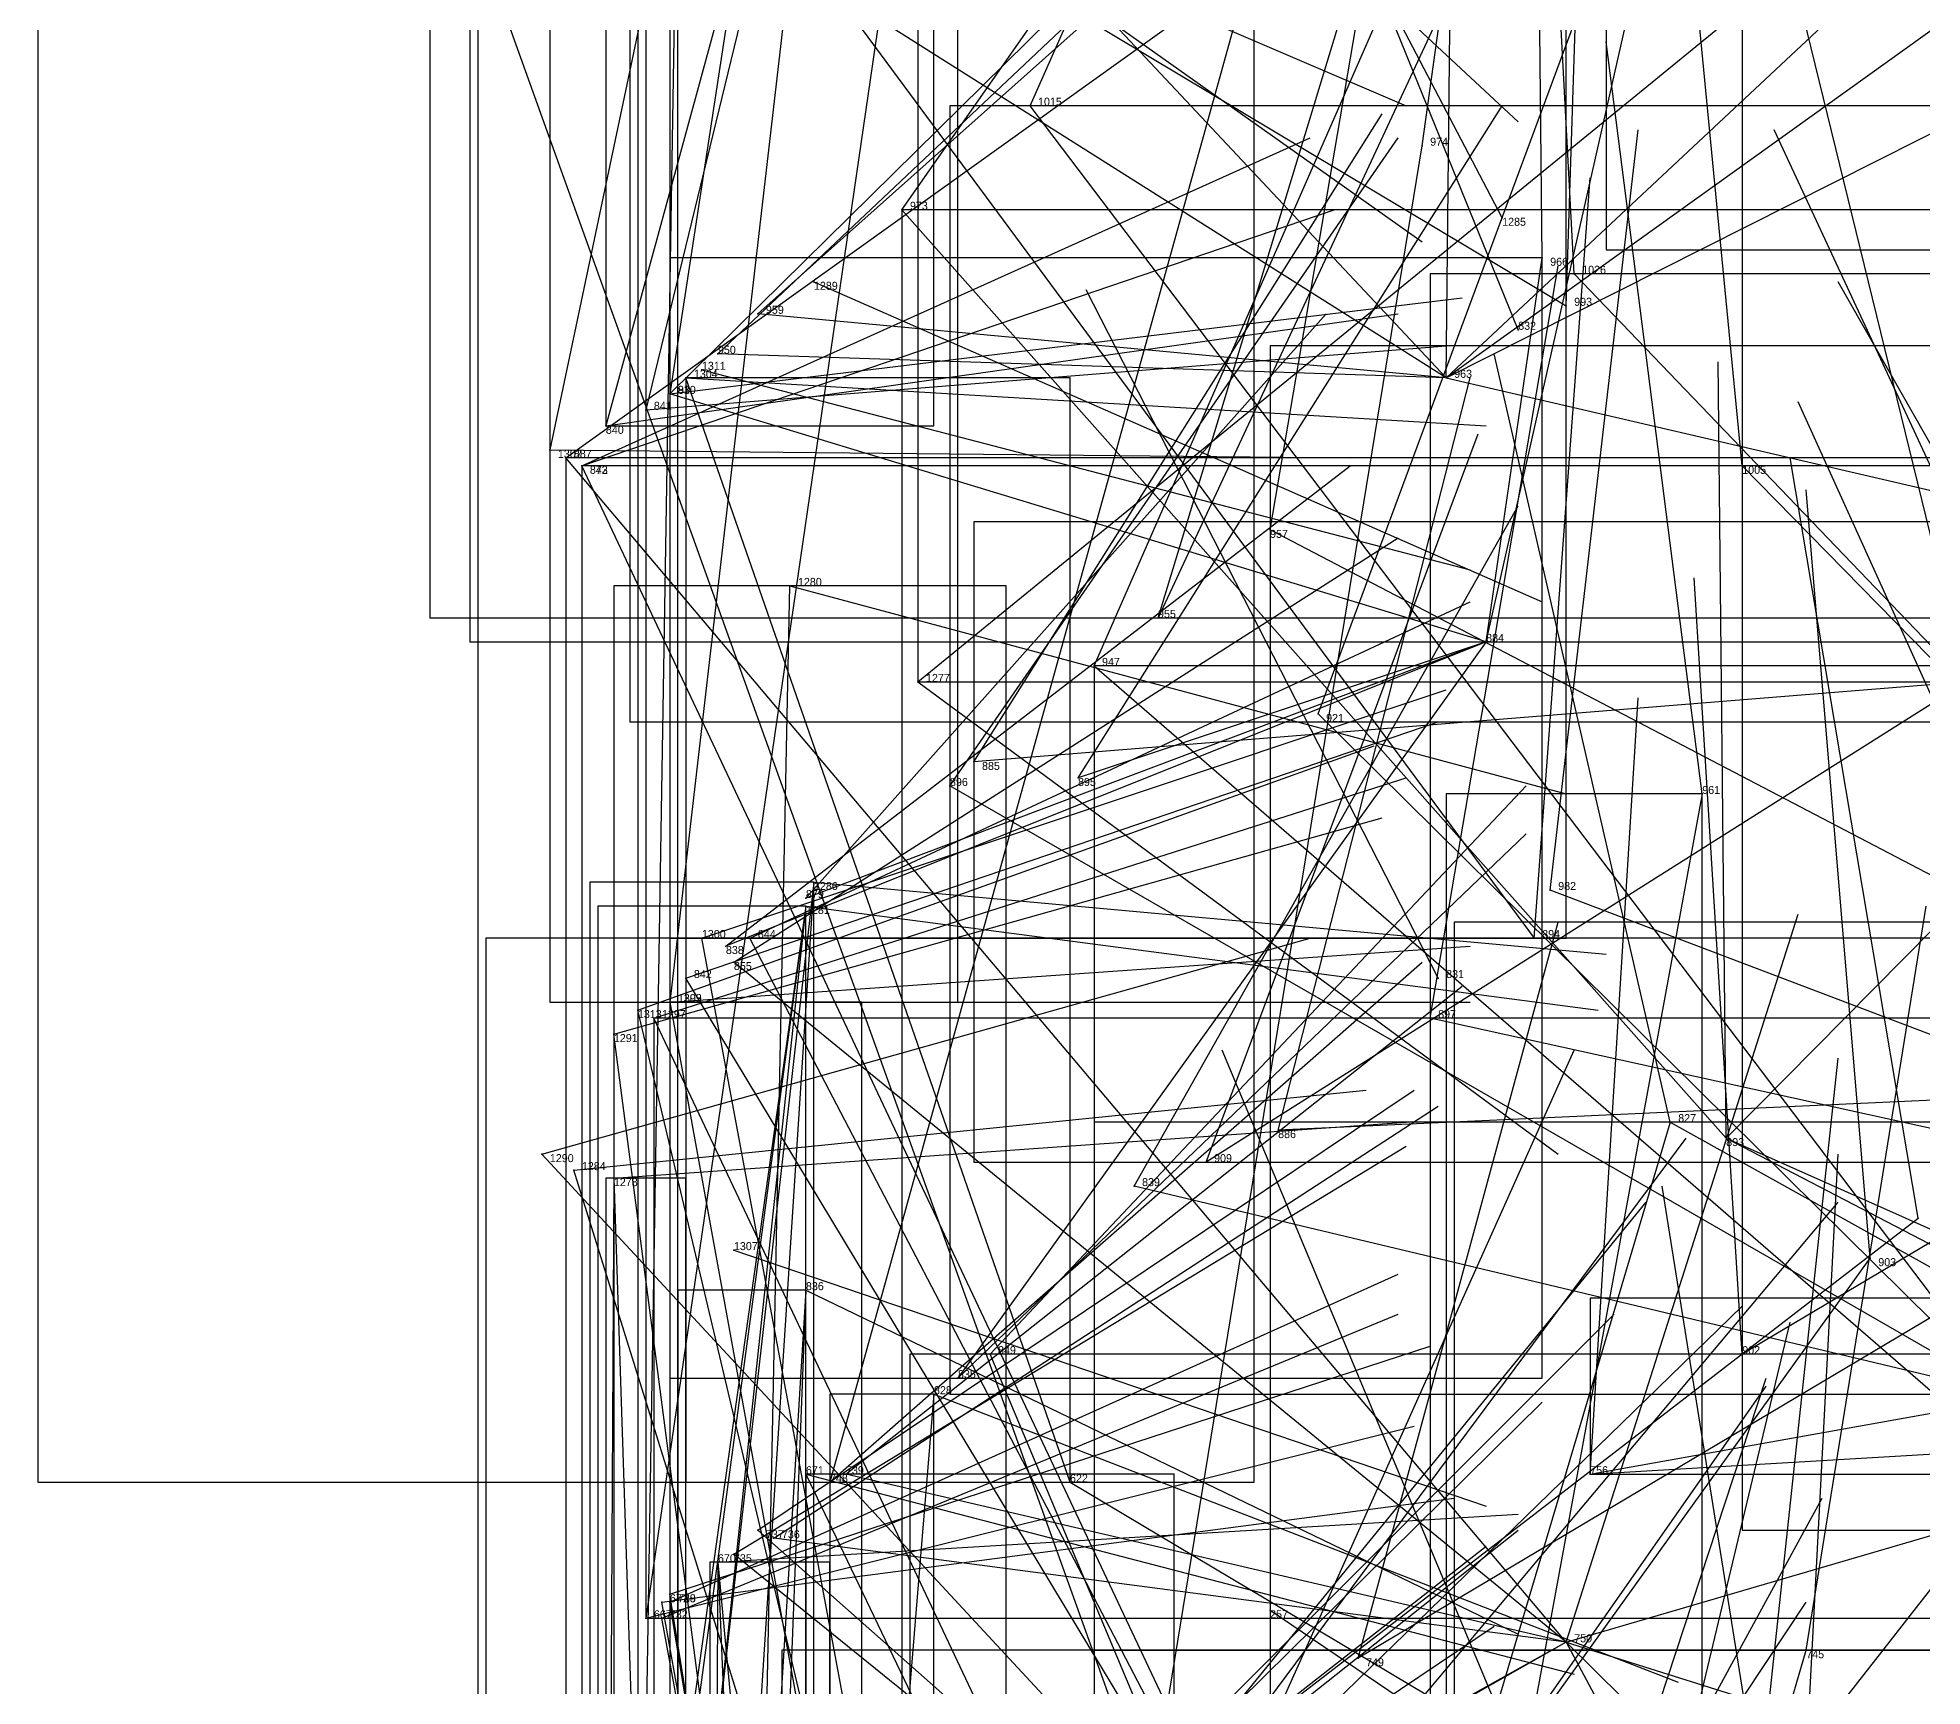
# Model space of a CAD drawing. Extents: x 59.1 to 70.8, y 600.3 to 605.1.
# Drawn here: x 68.043 to 68.2785, y 601.4915 to 601.6975 of the extents above; entities that cross this region are included whole.
import ezdxf

# ---------------------------------------------------------------- set-up
doc = ezdxf.new("R2010")
doc.units = 0
for name, color, linetype in [('Clients', 3, 'CONTINUOUS'), ('Facilities', 3, 'CONTINUOUS'), ('Facilities_lines', 3, 'CONTINUOUS'), ('Min_max_boxes', 1, 'CONTINUOUS'), ('Normals', 1, 'CONTINUOUS'), ('Source_points', 5, 'CONTINUOUS'), ('Text', 3, 'CONTINUOUS')]:
    doc.layers.add(name, color=color, linetype=linetype)

msp = doc.modelspace()

# ---------------------------------------------------------------- linework, layer by layer
at = {"layer": 'Clients', "color": 5}
for p in [(68.167, 601.689, 446.762), (68.216, 601.684, 446.71), (68.151, 601.676, 446.703), (68.231, 601.67, 446.616), (68.235, 601.668, 446.753), (68.133, 601.663, 446.582), (68.234, 601.664, 446.654), (68.128, 601.658, 446.522), (68.124, 601.655, 445.945), (68.119, 601.651, 446.078), (68.122, 601.653, 446.461), (68.122, 601.653, 446.01), (68.114, 601.649, 446.142), (68.107, 601.646, 445.939), (68.109, 601.645, 446.338), (68.111, 601.644, 446.209), (68.111, 601.644, 446.272), (68.256, 601.644, 446.593), (68.197, 601.636, 446.64), (68.137, 601.629, 445.559), (68.183, 601.625, 446.582), (68.203, 601.613, 446.476), (68.16, 601.607, 446.464), (68.157, 601.604, 446.401), (68.173, 601.605, 446.322), (68.139, 601.59, 446.279), (68.232, 601.591, 446.524), (68.126, 601.585, 445.913), (68.132, 601.585, 446.092), (68.23, 601.585, 446.418), (68.129, 601.584, 446.218), (68.13, 601.582, 446.155), (68.124, 601.58, 446.03), (68.118, 601.576, 445.902), (68.122, 601.577, 445.775), (68.115, 601.573, 445.839), (68.12, 601.575, 445.965), (68.217, 601.575, 446.464), (68.198, 601.561, 446.407), (68.106, 601.558, 445.822), (68.189, 601.557, 446.346), (68.11, 601.556, 445.67), (68.18, 601.554, 446.243), (68.278, 601.55, 446.403), (68.272, 601.545, 446.303), (68.162, 601.533, 446.164), (68.256, 601.533, 446.349), (68.158, 601.53, 446.102), (68.142, 601.517, 446.044), (68.144, 601.518, 445.98), (68.133, 601.511, 445.792), (68.135, 601.51, 445.92), (68.13, 601.508, 445.856), (68.122, 601.503, 445.604), (68.119, 601.5, 445.538), (68.121, 601.502, 445.475), (68.121, 601.5, 445.667), (68.122, 601.502, 445.73), (68.264, 601.496, 446.052), (68.208, 601.495, 446.176)]:
    msp.add_point(p, dxfattribs=at)
at = {"layer": 'Facilities', "color": 3}
for p in [(68.226, 601.675, 445.634), (68.14, 601.667, 445.81), (68.228, 601.661, 445.495), (68.126, 601.656, 445.881), (68.219, 601.655, 446.695), (68.224, 601.622, 446.449), (68.175, 601.619, 446.523), (68.153, 601.617, 445.485), (68.251, 601.603, 446.579), (68.14, 601.592, 445.638), (68.139, 601.589, 445.573), (68.218, 601.58, 445.257), (68.122, 601.577, 445.709), (68.247, 601.562, 445.181), (68.254, 601.56, 446.36), (68.115, 601.555, 445.52), (68.13, 601.546, 445.366), (68.139, 601.541, 445.29), (68.155, 601.528, 445.216), (68.139, 601.518, 445.335), (68.172, 601.517, 445.14), (68.237, 601.518, 446.293), (68.128, 601.507, 445.405), (68.197, 601.501, 445.061), (68.234, 601.497, 446.13)]:
    msp.add_point(p, dxfattribs=at)
at = {"layer": 'Facilities_lines', "color": 3}
for p, q in [((68.158, 601.888, 446.389), (68.107, 601.646, 445.939)), ((68.158, 601.888, 446.389), (68.122, 601.653, 446.01)), ((68.158, 601.888, 446.389), (68.122, 601.577, 445.775)), ((68.266, 601.803, 447.095), (68.183, 601.625, 446.582)), ((68.155, 601.799, 446.139), (68.114, 601.649, 446.142)), ((68.155, 601.799, 446.139), (68.119, 601.651, 446.078)), ((68.219, 601.655, 446.695), (68.097, 601.785, 446.924)), ((68.153, 601.617, 445.485), (68.339, 601.769, 445.899)), ((68.219, 601.655, 446.695), (68.327, 601.756, 446.837)), ((68.156, 601.754, 446.081), (68.119, 601.5, 445.538)), ((68.219, 601.655, 446.695), (68.332, 601.736, 446.802)), ((68.122, 601.731, 446.797), (68.234, 601.664, 446.654)), ((68.122, 601.731, 446.797), (68.23, 601.585, 446.418)), ((68.123, 601.728, 446.023), (68.118, 601.425, 445.438)), ((68.219, 601.655, 446.695), (68.113, 601.722, 446.739)), ((68.219, 601.655, 446.695), (68.346, 601.719, 446.741)), ((68.182, 601.476, 445.993), (68.098, 601.71, 446.427)), ((68.195, 601.708, 446.769), (68.142, 601.517, 446.044)), ((68.289, 601.528, 446.243), (68.167, 601.689, 446.762)), ((68.182, 601.476, 445.993), (68.216, 601.684, 446.71)), ((68.254, 601.56, 446.36), (68.151, 601.676, 446.703)), ((68.224, 601.622, 446.449), (68.231, 601.67, 446.616)), ((68.353, 601.545, 446.245), (68.235, 601.668, 446.753)), ((68.219, 601.655, 446.695), (68.133, 601.663, 446.582)), ((68.219, 601.655, 446.695), (68.128, 601.658, 446.522)), ((68.172, 601.517, 445.14), (68.124, 601.655, 445.945)), ((68.219, 601.655, 446.695), (68.361, 601.622, 446.445)), ((68.224, 601.622, 446.449), (68.122, 601.653, 446.461)), ((68.254, 601.56, 446.36), (68.339, 601.646, 446.563)), ((68.234, 601.497, 446.13), (68.109, 601.645, 446.338)), ((68.203, 601.449, 445.841), (68.111, 601.644, 446.209)), ((68.203, 601.449, 445.841), (68.111, 601.644, 446.272)), ((68.353, 601.545, 446.245), (68.256, 601.644, 446.593)), ((68.329, 601.567, 446.36), (68.197, 601.636, 446.64)), ((68.133, 601.435, 445.173), (68.137, 601.629, 445.559)), ((68.224, 601.622, 446.449), (68.129, 601.584, 446.218)), ((68.224, 601.622, 446.449), (68.139, 601.59, 446.279)), ((68.224, 601.622, 446.449), (68.158, 601.53, 446.102)), ((68.224, 601.622, 446.449), (68.173, 601.605, 446.322)), ((68.175, 601.619, 446.523), (68.317, 601.496, 446.129)), ((68.284, 601.617, 446.535), (68.16, 601.607, 446.464)), ((68.284, 601.617, 446.535), (68.189, 601.557, 446.346)), ((68.289, 601.528, 446.243), (68.203, 601.613, 446.476)), ((68.289, 601.528, 446.243), (68.157, 601.604, 446.401)), ((68.377, 601.605, 446.328), (68.256, 601.533, 446.349)), ((68.251, 601.603, 446.579), (68.219, 601.429, 445.941)), ((68.14, 601.592, 445.638), (68.112, 601.345, 445.146)), ((68.14, 601.592, 445.638), (68.131, 601.453, 445.105)), ((68.353, 601.545, 446.245), (68.232, 601.591, 446.524)), ((68.139, 601.589, 445.573), (68.113, 601.347, 445.209)), ((68.139, 601.589, 445.573), (68.117, 601.426, 445.245)), ((68.139, 601.589, 445.573), (68.121, 601.461, 445.181)), ((68.163, 601.386, 445.641), (68.126, 601.585, 445.913)), ((68.203, 601.449, 445.841), (68.132, 601.585, 446.092)), ((68.234, 601.497, 446.13), (68.13, 601.582, 446.155)), ((68.203, 601.449, 445.841), (68.124, 601.58, 446.03)), ((68.163, 601.386, 445.641), (68.118, 601.576, 445.902)), ((68.122, 601.577, 445.709), (68.146, 601.445, 445.029)), ((68.133, 601.435, 445.173), (68.115, 601.573, 445.839)), ((68.197, 601.412, 445.822), (68.12, 601.575, 445.965)), ((68.353, 601.545, 446.245), (68.217, 601.575, 446.464)), ((68.329, 601.567, 446.36), (68.198, 601.561, 446.407)), ((68.329, 601.567, 446.36), (68.208, 601.495, 446.176)), ((68.329, 601.567, 446.36), (68.229, 601.439, 446.003)), ((68.247, 601.562, 445.181), (68.175, 601.32, 444.723)), ((68.247, 601.562, 445.181), (68.437, 601.456, 445.073)), ((68.254, 601.56, 446.36), (68.4, 601.495, 445.954)), ((68.254, 601.56, 446.36), (68.425, 601.471, 445.777)), ((68.182, 601.476, 445.993), (68.106, 601.558, 445.822)), ((68.163, 601.386, 445.641), (68.11, 601.556, 445.67)), ((68.115, 601.555, 445.52), (68.114, 601.373, 445.035)), ((68.115, 601.555, 445.52), (68.124, 601.282, 445.007)), ((68.289, 601.528, 446.243), (68.18, 601.554, 446.243)), ((68.182, 601.476, 445.993), (68.278, 601.55, 446.403)), ((68.203, 601.449, 445.841), (68.272, 601.545, 446.303)), ((68.139, 601.541, 445.29), (68.123, 601.281, 444.944)), ((68.139, 601.541, 445.29), (68.129, 601.288, 444.874)), ((68.237, 601.518, 446.293), (68.36, 601.54, 446.185)), ((68.254, 601.314, 445.521), (68.162, 601.533, 446.164)), ((68.234, 601.497, 446.13), (68.35, 601.531, 446.277)), ((68.155, 601.528, 445.216), (68.142, 601.37, 444.937)), ((68.237, 601.518, 446.293), (68.372, 601.526, 446.128)), ((68.139, 601.518, 445.335), (68.185, 601.422, 444.874)), ((68.234, 601.497, 446.13), (68.144, 601.518, 445.98)), ((68.203, 601.449, 445.841), (68.133, 601.511, 445.792)), ((68.234, 601.497, 446.13), (68.135, 601.51, 445.92)), ((68.203, 601.449, 445.841), (68.13, 601.508, 445.856)), ((68.128, 601.507, 445.405), (68.127, 601.369, 444.957)), ((68.128, 601.507, 445.405), (68.142, 601.357, 444.881)), ((68.128, 601.507, 445.405), (68.134, 601.365, 445.005)), ((68.133, 601.435, 445.173), (68.122, 601.503, 445.604)), ((68.133, 601.435, 445.173), (68.121, 601.502, 445.475)), ((68.133, 601.435, 445.173), (68.121, 601.5, 445.667)), ((68.133, 601.435, 445.173), (68.122, 601.502, 445.73)), ((68.234, 601.497, 446.13), (68.146, 601.448, 445.749)), ((68.234, 601.497, 446.13), (68.151, 601.45, 445.814)), ((68.22, 601.346, 445.578), (68.264, 601.496, 446.052)), ((68.234, 601.497, 446.13), (68.332, 601.314, 445.558)), ((68.234, 601.497, 446.13), (68.352, 601.46, 446.011)), ((68.234, 601.497, 446.13), (68.307, 601.425, 445.899))]:
    msp.add_line(p, q, dxfattribs=at)
at = {"layer": 'Min_max_boxes', "color": 1}
for p, q in [((68.239, 602.051, 445.913), (68.239, 601.671, 445.913)), ((68.239, 602.051, 446.82), (68.239, 601.671, 446.82)), ((68.117, 601.926, 446.387), (68.117, 601.612, 446.387)), ((68.117, 601.926, 447.292), (68.117, 601.612, 447.292)), ((68.092, 601.899, 446.582), (68.092, 601.625, 446.582)), ((68.092, 601.899, 447.238), (68.092, 601.625, 447.238)), ((68.043, 601.89, 446.044), (68.043, 601.517, 446.044)), ((68.043, 601.89, 447.154), (68.043, 601.517, 447.154)), ((68.195, 601.517, 446.044), (68.195, 601.89, 446.044)), ((68.195, 601.517, 447.154), (68.195, 601.89, 447.154)), ((68.107, 601.888, 445.775), (68.107, 601.577, 445.775)), ((68.107, 601.888, 446.389), (68.107, 601.577, 446.389)), ((68.158, 601.577, 445.775), (68.158, 601.888, 445.775)), ((68.158, 601.577, 446.389), (68.158, 601.888, 446.389)), ((68.114, 601.799, 446.078), (68.114, 601.649, 446.078)), ((68.114, 601.799, 446.142), (68.114, 601.649, 446.142)), ((68.155, 601.649, 446.078), (68.155, 601.799, 446.078)), ((68.155, 601.649, 446.142), (68.155, 601.799, 446.142)), ((68.097, 601.785, 446.445), (68.097, 601.622, 446.445)), ((68.097, 601.785, 446.924), (68.097, 601.622, 446.924)), ((68.153, 601.769, 445.485), (68.153, 601.617, 445.485)), ((68.153, 601.769, 445.899), (68.153, 601.617, 445.899)), ((68.119, 601.762, 445.538), (68.119, 601.5, 445.538)), ((68.119, 601.762, 446.081), (68.119, 601.5, 446.081)), ((68.122, 601.759, 446.418), (68.122, 601.585, 446.418)), ((68.122, 601.759, 446.974), (68.122, 601.585, 446.974)), ((68.234, 601.585, 446.418), (68.234, 601.759, 446.418)), ((68.234, 601.585, 446.974), (68.234, 601.759, 446.974)), ((68.256, 601.734, 446.097), (68.256, 601.511, 446.097)), ((68.256, 601.734, 446.408), (68.256, 601.511, 446.408)), ((68.118, 601.728, 445.438), (68.118, 601.425, 445.438)), ((68.118, 601.728, 446.023), (68.118, 601.425, 446.023)), ((68.123, 601.425, 445.438), (68.123, 601.728, 445.438)), ((68.123, 601.425, 446.023), (68.123, 601.728, 446.023)), ((68.098, 601.71, 445.822), (68.098, 601.415, 445.822)), ((68.098, 601.71, 446.71), (68.098, 601.415, 446.71)), ((68.347, 601.689, 446.243), (68.157, 601.689, 446.243)), ((68.157, 601.689, 446.243), (68.157, 601.528, 446.243)), ((68.347, 601.689, 446.762), (68.157, 601.689, 446.762)), ((68.157, 601.689, 446.762), (68.157, 601.528, 446.762)), ((68.157, 601.689, 446.243), (68.157, 601.689, 446.762)), ((68.425, 601.676, 445.777), (68.151, 601.676, 445.777)), ((68.151, 601.676, 445.777), (68.151, 601.471, 445.777)), ((68.425, 601.676, 446.703), (68.151, 601.676, 446.703)), ((68.151, 601.676, 446.703), (68.151, 601.471, 446.703)), ((68.151, 601.676, 445.777), (68.151, 601.676, 446.703)), ((68.231, 601.67, 446.102), (68.122, 601.67, 446.102)), ((68.122, 601.67, 446.102), (68.122, 601.53, 446.102)), ((68.231, 601.67, 446.616), (68.122, 601.67, 446.616)), ((68.122, 601.67, 446.616), (68.122, 601.53, 446.616)), ((68.122, 601.67, 446.102), (68.122, 601.67, 446.616)), ((68.231, 601.53, 446.102), (68.231, 601.67, 446.102)), ((68.231, 601.53, 446.616), (68.231, 601.67, 446.616)), ((68.231, 601.67, 446.102), (68.231, 601.67, 446.616)), ((68.239, 601.671, 445.913), (68.443, 601.671, 445.913)), ((68.239, 601.671, 446.82), (68.443, 601.671, 446.82)), ((68.239, 601.671, 445.913), (68.239, 601.671, 446.82)), ((68.452, 601.668, 445.544), (68.217, 601.668, 445.544)), ((68.217, 601.668, 445.544), (68.217, 601.443, 445.544)), ((68.452, 601.668, 446.753), (68.217, 601.668, 446.753)), ((68.217, 601.668, 446.753), (68.217, 601.443, 446.753)), ((68.217, 601.668, 445.544), (68.217, 601.668, 446.753)), ((68.457, 601.659, 446.003), (68.197, 601.659, 446.003)), ((68.197, 601.659, 446.003), (68.197, 601.439, 446.003)), ((68.457, 601.659, 446.64), (68.197, 601.659, 446.64)), ((68.197, 601.659, 446.64), (68.197, 601.439, 446.64)), ((68.197, 601.659, 446.003), (68.197, 601.659, 446.64)), ((68.172, 601.655, 445.14), (68.124, 601.655, 445.14)), ((68.124, 601.655, 445.14), (68.124, 601.517, 445.14)), ((68.172, 601.655, 445.945), (68.124, 601.655, 445.945)), ((68.124, 601.655, 445.945), (68.124, 601.517, 445.945)), ((68.124, 601.655, 445.14), (68.124, 601.655, 445.945)), ((68.172, 601.517, 445.14), (68.172, 601.655, 445.14)), ((68.172, 601.517, 445.945), (68.172, 601.655, 445.945)), ((68.172, 601.655, 445.14), (68.172, 601.655, 445.945)), ((68.114, 601.649, 446.078), (68.155, 601.649, 446.078)), ((68.114, 601.649, 446.142), (68.155, 601.649, 446.142)), ((68.114, 601.649, 446.078), (68.114, 601.649, 446.142)), ((68.155, 601.649, 446.078), (68.155, 601.649, 446.142)), ((68.352, 601.645, 445.558), (68.109, 601.645, 445.558)), ((68.109, 601.645, 445.558), (68.109, 601.314, 445.558)), ((68.352, 601.645, 446.338), (68.109, 601.645, 446.338)), ((68.109, 601.645, 446.338), (68.109, 601.314, 446.338)), ((68.109, 601.645, 445.558), (68.109, 601.645, 446.338)), ((68.292, 601.644, 445.505), (68.111, 601.644, 445.505)), ((68.111, 601.644, 445.505), (68.111, 601.372, 445.505)), ((68.292, 601.644, 446.303), (68.111, 601.644, 446.303)), ((68.111, 601.644, 446.303), (68.111, 601.372, 446.303)), ((68.111, 601.644, 445.505), (68.111, 601.644, 446.303)), ((68.402, 601.637, 446.346), (68.16, 601.637, 446.346)), ((68.16, 601.637, 446.346), (68.16, 601.557, 446.346)), ((68.402, 601.637, 446.535), (68.16, 601.637, 446.535)), ((68.16, 601.637, 446.535), (68.16, 601.557, 446.535)), ((68.16, 601.637, 446.346), (68.16, 601.637, 446.535)), ((68.164, 601.629, 444.606), (68.115, 601.629, 444.606)), ((68.115, 601.629, 444.606), (68.115, 601.241, 444.606)), ((68.164, 601.629, 445.839), (68.115, 601.629, 445.839)), ((68.115, 601.629, 445.839), (68.115, 601.241, 445.839)), ((68.115, 601.629, 444.606), (68.115, 601.629, 445.839)), ((68.164, 601.241, 444.606), (68.164, 601.629, 444.606)), ((68.164, 601.241, 445.839), (68.164, 601.629, 445.839)), ((68.164, 601.629, 444.606), (68.164, 601.629, 445.839)), ((68.092, 601.625, 446.582), (68.386, 601.625, 446.582)), ((68.092, 601.625, 447.238), (68.386, 601.625, 447.238)), ((68.092, 601.625, 446.582), (68.092, 601.625, 447.238)), ((68.097, 601.622, 446.445), (68.361, 601.622, 446.445)), ((68.097, 601.622, 446.924), (68.361, 601.622, 446.924)), ((68.097, 601.622, 446.445), (68.097, 601.622, 446.924)), ((68.317, 601.619, 446.129), (68.175, 601.619, 446.129)), ((68.175, 601.619, 446.129), (68.175, 601.496, 446.129)), ((68.317, 601.619, 446.523), (68.175, 601.619, 446.523)), ((68.175, 601.619, 446.523), (68.175, 601.496, 446.523)), ((68.175, 601.619, 446.129), (68.175, 601.619, 446.523)), ((68.153, 601.617, 445.485), (68.339, 601.617, 445.485)), ((68.153, 601.617, 445.899), (68.339, 601.617, 445.899)), ((68.153, 601.617, 445.485), (68.153, 601.617, 445.899)), ((68.117, 601.612, 446.387), (68.368, 601.612, 446.387)), ((68.117, 601.612, 447.292), (68.368, 601.612, 447.292)), ((68.117, 601.612, 446.387), (68.117, 601.612, 447.292)), ((68.251, 601.603, 445.941), (68.219, 601.603, 445.941)), ((68.219, 601.603, 445.941), (68.219, 601.429, 445.941)), ((68.251, 601.603, 446.579), (68.219, 601.603, 446.579)), ((68.219, 601.603, 446.579), (68.219, 601.429, 446.579)), ((68.219, 601.603, 445.941), (68.219, 601.603, 446.579)), ((68.251, 601.429, 445.941), (68.251, 601.603, 445.941)), ((68.251, 601.429, 446.579), (68.251, 601.603, 446.579)), ((68.251, 601.603, 445.941), (68.251, 601.603, 446.579)), ((68.14, 601.592, 445.105), (68.112, 601.592, 445.105)), ((68.112, 601.592, 445.105), (68.112, 601.345, 445.105)), ((68.14, 601.592, 445.638), (68.112, 601.592, 445.638)), ((68.112, 601.592, 445.638), (68.112, 601.345, 445.638)), ((68.112, 601.592, 445.105), (68.112, 601.592, 445.638)), ((68.14, 601.345, 445.105), (68.14, 601.592, 445.105)), ((68.14, 601.345, 445.638), (68.14, 601.592, 445.638)), ((68.14, 601.592, 445.105), (68.14, 601.592, 445.638)), ((68.139, 601.589, 445.181), (68.113, 601.589, 445.181)), ((68.113, 601.589, 445.181), (68.113, 601.347, 445.181)), ((68.139, 601.589, 445.573), (68.113, 601.589, 445.573)), ((68.113, 601.589, 445.573), (68.113, 601.347, 445.573)), ((68.113, 601.589, 445.181), (68.113, 601.589, 445.573)), ((68.139, 601.347, 445.181), (68.139, 601.589, 445.181)), ((68.139, 601.347, 445.573), (68.139, 601.589, 445.573)), ((68.139, 601.589, 445.181), (68.139, 601.589, 445.573)), ((68.281, 601.585, 445.186), (68.099, 601.585, 445.186)), ((68.099, 601.585, 445.186), (68.099, 601.313, 445.186)), ((68.281, 601.585, 446.117), (68.099, 601.585, 446.117)), ((68.099, 601.585, 446.117), (68.099, 601.313, 446.117)), ((68.099, 601.585, 445.186), (68.099, 601.585, 446.117)), ((68.122, 601.585, 446.418), (68.234, 601.585, 446.418)), ((68.122, 601.585, 446.974), (68.234, 601.585, 446.974)), ((68.122, 601.585, 446.418), (68.122, 601.585, 446.974)), ((68.453, 601.587, 445.497), (68.22, 601.587, 445.497)), ((68.22, 601.587, 445.497), (68.22, 601.282, 445.497)), ((68.453, 601.587, 446.07), (68.22, 601.587, 446.07)), ((68.22, 601.587, 446.07), (68.22, 601.282, 446.07)), ((68.22, 601.587, 445.497), (68.22, 601.587, 446.07)), ((68.234, 601.585, 446.418), (68.234, 601.585, 446.974)), ((68.107, 601.577, 445.775), (68.158, 601.577, 445.775)), ((68.107, 601.577, 446.389), (68.158, 601.577, 446.389)), ((68.107, 601.577, 445.775), (68.107, 601.577, 446.389)), ((68.146, 601.577, 445.029), (68.122, 601.577, 445.029)), ((68.122, 601.577, 445.029), (68.122, 601.445, 445.029)), ((68.146, 601.577, 445.709), (68.122, 601.577, 445.709)), ((68.122, 601.577, 445.709), (68.122, 601.445, 445.709)), ((68.122, 601.577, 445.029), (68.122, 601.577, 445.709)), ((68.146, 601.445, 445.029), (68.146, 601.577, 445.029)), ((68.146, 601.445, 445.709), (68.146, 601.577, 445.709)), ((68.146, 601.577, 445.029), (68.146, 601.577, 445.709)), ((68.158, 601.577, 445.775), (68.158, 601.577, 446.389)), ((68.325, 601.575, 445.328), (68.12, 601.575, 445.328)), ((68.12, 601.575, 445.328), (68.12, 601.209, 445.328)), ((68.325, 601.575, 445.965), (68.12, 601.575, 445.965)), ((68.12, 601.575, 445.965), (68.12, 601.209, 445.965)), ((68.12, 601.575, 445.328), (68.12, 601.575, 445.965)), ((68.437, 601.562, 444.723), (68.175, 601.562, 444.723)), ((68.175, 601.562, 444.723), (68.175, 601.32, 444.723)), ((68.437, 601.562, 445.181), (68.175, 601.562, 445.181)), ((68.175, 601.562, 445.181), (68.175, 601.32, 445.181)), ((68.175, 601.562, 444.723), (68.175, 601.562, 445.181)), ((68.16, 601.557, 446.346), (68.402, 601.557, 446.346)), ((68.16, 601.557, 446.535), (68.402, 601.557, 446.535)), ((68.16, 601.557, 446.346), (68.16, 601.557, 446.535)), ((68.124, 601.555, 445.007), (68.114, 601.555, 445.007)), ((68.114, 601.555, 445.007), (68.114, 601.282, 445.007)), ((68.124, 601.555, 445.52), (68.114, 601.555, 445.52)), ((68.114, 601.555, 445.52), (68.114, 601.282, 445.52)), ((68.114, 601.555, 445.007), (68.114, 601.555, 445.52)), ((68.124, 601.282, 445.007), (68.124, 601.555, 445.007)), ((68.124, 601.282, 445.52), (68.124, 601.555, 445.52)), ((68.124, 601.555, 445.007), (68.124, 601.555, 445.52)), ((68.139, 601.541, 444.874), (68.123, 601.541, 444.874)), ((68.123, 601.541, 444.874), (68.123, 601.281, 444.874)), ((68.139, 601.541, 445.29), (68.123, 601.541, 445.29)), ((68.123, 601.541, 445.29), (68.123, 601.281, 445.29)), ((68.123, 601.541, 444.874), (68.123, 601.541, 445.29)), ((68.139, 601.281, 444.874), (68.139, 601.541, 444.874)), ((68.139, 601.281, 445.29), (68.139, 601.541, 445.29)), ((68.139, 601.541, 444.874), (68.139, 601.541, 445.29)), ((68.372, 601.54, 446.128), (68.237, 601.54, 446.128)), ((68.237, 601.54, 446.128), (68.237, 601.518, 446.128)), ((68.372, 601.54, 446.293), (68.237, 601.54, 446.293)), ((68.237, 601.54, 446.293), (68.237, 601.518, 446.293)), ((68.237, 601.54, 446.128), (68.237, 601.54, 446.293)), ((68.411, 601.533, 445.011), (68.152, 601.533, 445.011)), ((68.152, 601.533, 445.011), (68.152, 601.154, 445.011)), ((68.411, 601.533, 446.164), (68.152, 601.533, 446.164)), ((68.152, 601.533, 446.164), (68.152, 601.154, 446.164)), ((68.152, 601.533, 445.011), (68.152, 601.533, 446.164)), ((68.122, 601.53, 446.102), (68.231, 601.53, 446.102)), ((68.122, 601.53, 446.616), (68.231, 601.53, 446.616)), ((68.122, 601.53, 446.102), (68.122, 601.53, 446.616)), ((68.231, 601.53, 446.102), (68.231, 601.53, 446.616)), ((68.155, 601.528, 444.937), (68.142, 601.528, 444.937)), ((68.142, 601.528, 444.937), (68.142, 601.37, 444.937)), ((68.155, 601.528, 445.216), (68.142, 601.528, 445.216)), ((68.142, 601.528, 445.216), (68.142, 601.37, 445.216)), ((68.142, 601.528, 444.937), (68.142, 601.528, 445.216)), ((68.155, 601.37, 444.937), (68.155, 601.528, 444.937)), ((68.155, 601.37, 445.216), (68.155, 601.528, 445.216)), ((68.155, 601.528, 444.937), (68.155, 601.528, 445.216)), ((68.157, 601.528, 446.243), (68.347, 601.528, 446.243)), ((68.157, 601.528, 446.762), (68.347, 601.528, 446.762)), ((68.157, 601.528, 446.243), (68.157, 601.528, 446.762)), ((68.043, 601.517, 446.044), (68.195, 601.517, 446.044)), ((68.043, 601.517, 447.154), (68.195, 601.517, 447.154)), ((68.043, 601.517, 446.044), (68.043, 601.517, 447.154)), ((68.124, 601.517, 445.14), (68.172, 601.517, 445.14)), ((68.124, 601.517, 445.945), (68.172, 601.517, 445.945)), ((68.124, 601.517, 445.14), (68.124, 601.517, 445.945)), ((68.185, 601.518, 444.874), (68.139, 601.518, 444.874)), ((68.139, 601.518, 444.874), (68.139, 601.422, 444.874)), ((68.185, 601.518, 445.335), (68.139, 601.518, 445.335)), ((68.139, 601.518, 445.335), (68.139, 601.422, 445.335)), ((68.139, 601.518, 444.874), (68.139, 601.518, 445.335)), ((68.172, 601.517, 445.14), (68.172, 601.517, 445.945)), ((68.185, 601.422, 444.874), (68.185, 601.518, 444.874)), ((68.185, 601.422, 445.335), (68.185, 601.518, 445.335)), ((68.185, 601.518, 444.874), (68.185, 601.518, 445.335)), ((68.195, 601.517, 446.044), (68.195, 601.517, 447.154)), ((68.237, 601.518, 446.128), (68.372, 601.518, 446.128)), ((68.237, 601.518, 446.293), (68.372, 601.518, 446.293)), ((68.237, 601.518, 446.128), (68.237, 601.518, 446.293)), ((68.256, 601.511, 446.097), (68.445, 601.511, 446.097)), ((68.256, 601.511, 446.408), (68.445, 601.511, 446.408)), ((68.256, 601.511, 446.097), (68.256, 601.511, 446.408)), ((68.142, 601.507, 444.881), (68.127, 601.507, 444.881)), ((68.127, 601.507, 444.881), (68.127, 601.357, 444.881)), ((68.142, 601.507, 445.405), (68.127, 601.507, 445.405)), ((68.127, 601.507, 445.405), (68.127, 601.357, 445.405)), ((68.127, 601.507, 444.881), (68.127, 601.507, 445.405)), ((68.142, 601.357, 444.881), (68.142, 601.507, 444.881)), ((68.142, 601.357, 445.405), (68.142, 601.507, 445.405)), ((68.142, 601.507, 444.881), (68.142, 601.507, 445.405)), ((68.119, 601.5, 445.538), (68.329, 601.5, 445.538)), ((68.119, 601.5, 446.081), (68.329, 601.5, 446.081)), ((68.119, 601.5, 445.538), (68.119, 601.5, 446.081)), ((68.335, 601.496, 445.458), (68.136, 601.496, 445.458)), ((68.136, 601.496, 445.458), (68.136, 601.336, 445.458)), ((68.335, 601.496, 446.052), (68.136, 601.496, 446.052)), ((68.136, 601.496, 446.052), (68.136, 601.336, 446.052)), ((68.136, 601.496, 445.458), (68.136, 601.496, 446.052)), ((68.175, 601.496, 446.129), (68.317, 601.496, 446.129)), ((68.175, 601.496, 446.523), (68.317, 601.496, 446.523)), ((68.175, 601.496, 446.129), (68.175, 601.496, 446.523))]:
    msp.add_line(p, q, dxfattribs=at)
at = {"layer": 'Normals', "color": 1}
for p, q in [((68.216, 601.684, 446.71), (68.229, 601.778, 446.678)), ((68.167, 601.689, 446.762), (68.206, 601.777, 446.735)), ((68.231, 601.67, 446.616), (68.23, 601.765, 446.586)), ((68.235, 601.668, 446.753), (68.23, 601.762, 446.72)), ((68.226, 601.675, 445.634), (68.182, 601.759, 445.603)), ((68.234, 601.664, 446.654), (68.237, 601.758, 446.621)), ((68.151, 601.676, 446.703), (68.207, 601.756, 446.679)), ((68.156, 601.754, 446.081), (68.228, 601.687, 446.096)), ((68.228, 601.661, 445.495), (68.191, 601.752, 445.474)), ((68.219, 601.655, 446.695), (68.22, 601.75, 446.664)), ((68.256, 601.644, 446.593), (68.247, 601.737, 446.558)), ((68.133, 601.663, 446.582), (68.207, 601.729, 446.567)), ((68.197, 601.636, 446.64), (68.213, 601.73, 446.609)), ((68.123, 601.728, 446.023), (68.214, 601.689, 446.032)), ((68.137, 601.728, 445.92), (68.216, 601.672, 445.945)), ((68.128, 601.658, 446.522), (68.2, 601.726, 446.508)), ((68.122, 601.653, 446.461), (68.192, 601.722, 446.44)), ((68.183, 601.625, 446.582), (68.211, 601.717, 446.554)), ((68.224, 601.622, 446.449), (68.245, 601.715, 446.419)), ((68.175, 601.619, 446.523), (68.214, 601.708, 446.498)), ((68.284, 601.617, 446.535), (68.262, 601.707, 446.498)), ((68.109, 601.645, 446.338), (68.19, 601.703, 446.327)), ((68.203, 601.613, 446.476), (68.236, 601.702, 446.446)), ((68.251, 601.603, 446.579), (68.239, 601.697, 446.546)), ((68.173, 601.605, 446.322), (68.226, 601.689, 446.306)), ((68.16, 601.607, 446.464), (68.211, 601.688, 446.436)), ((68.111, 601.644, 446.272), (68.202, 601.685, 446.265)), ((68.157, 601.604, 446.401), (68.213, 601.685, 446.382)), ((68.232, 601.591, 446.524), (68.243, 601.686, 446.493)), ((68.299, 601.602, 446.477), (68.26, 601.686, 446.44)), ((68.23, 601.585, 446.418), (68.237, 601.68, 446.389)), ((68.111, 601.644, 446.209), (68.205, 601.676, 446.2)), ((68.217, 601.575, 446.464), (68.233, 601.669, 446.435)), ((68.122, 601.653, 446.01), (68.221, 601.665, 446.006)), ((68.14, 601.667, 445.81), (68.231, 601.627, 445.822)), ((68.218, 601.58, 445.257), (68.174, 601.666, 445.231)), ((68.314, 601.586, 446.417), (68.268, 601.667, 446.382)), ((68.114, 601.649, 446.142), (68.213, 601.663, 446.133)), ((68.139, 601.59, 446.279), (68.204, 601.663, 446.26)), ((68.119, 601.651, 446.078), (68.219, 601.659, 446.077)), ((68.247, 601.562, 445.181), (68.225, 601.658, 445.162)), ((68.126, 601.656, 445.881), (68.222, 601.631, 445.892)), ((68.254, 601.56, 446.36), (68.253, 601.657, 446.337)), ((68.124, 601.655, 445.945), (68.224, 601.649, 445.947)), ((68.198, 601.561, 446.407), (68.222, 601.655, 446.381)), ((68.301, 601.568, 446.461), (68.263, 601.652, 446.423)), ((68.107, 601.646, 445.939), (68.207, 601.645, 445.939)), ((68.189, 601.557, 446.346), (68.223, 601.648, 446.323)), ((68.129, 601.584, 446.218), (68.207, 601.644, 446.201)), ((68.278, 601.55, 446.403), (68.262, 601.645, 446.377)), ((68.18, 601.554, 446.243), (68.228, 601.639, 446.22)), ((68.272, 601.545, 446.303), (68.264, 601.641, 446.277)), ((68.13, 601.582, 446.155), (68.213, 601.635, 446.136)), ((68.256, 601.533, 446.349), (68.25, 601.63, 446.323)), ((68.137, 601.629, 445.559), (68.234, 601.603, 445.557)), ((68.132, 601.585, 446.092), (68.222, 601.627, 446.079)), ((68.126, 601.585, 445.913), (68.219, 601.616, 445.896)), ((68.153, 601.617, 445.485), (68.233, 601.558, 445.496)), ((68.237, 601.518, 446.293), (68.243, 601.615, 446.268)), ((68.124, 601.58, 446.03), (68.218, 601.612, 446.022)), ((68.118, 601.576, 445.902), (68.21, 601.609, 445.882)), ((68.12, 601.575, 445.965), (68.214, 601.605, 445.951)), ((68.162, 601.533, 446.164), (68.229, 601.604, 446.142)), ((68.115, 601.573, 445.839), (68.211, 601.6, 445.832)), ((68.158, 601.53, 446.102), (68.229, 601.598, 446.082)), ((68.14, 601.592, 445.638), (68.239, 601.583, 445.631)), ((68.139, 601.589, 445.573), (68.238, 601.576, 445.565)), ((68.234, 601.497, 446.13), (68.263, 601.588, 446.1)), ((68.264, 601.496, 446.052), (68.279, 601.589, 446.018)), ((68.106, 601.558, 445.822), (68.202, 601.585, 445.816)), ((68.208, 601.495, 446.176), (68.233, 601.587, 446.147)), ((68.122, 601.577, 445.775), (68.222, 601.584, 445.774)), ((68.142, 601.517, 446.044), (68.216, 601.582, 446.028)), ((68.144, 601.518, 445.98), (68.221, 601.579, 445.964)), ((68.122, 601.577, 445.709), (68.222, 601.577, 445.708)), ((68.227, 601.485, 444.985), (68.191, 601.571, 444.95)), ((68.196, 601.484, 446.116), (68.235, 601.571, 446.086)), ((68.258, 601.477, 446.07), (68.268, 601.57, 446.036)), ((68.11, 601.556, 445.67), (68.209, 601.566, 445.666)), ((68.133, 601.511, 445.792), (68.215, 601.566, 445.776)), ((68.135, 601.51, 445.92), (68.218, 601.564, 445.903)), ((68.115, 601.555, 445.52), (68.214, 601.562, 445.512)), ((68.13, 601.508, 445.856), (68.214, 601.559, 445.839)), ((68.191, 601.482, 446.056), (68.249, 601.56, 446.03)), ((68.263, 601.463, 446.117), (68.268, 601.558, 446.087)), ((68.182, 601.476, 445.993), (68.244, 601.552, 445.973)), ((68.205, 601.477, 445.93), (68.268, 601.552, 445.91)), ((68.261, 601.46, 444.908), (68.246, 601.554, 444.876)), ((68.13, 601.546, 445.366), (68.224, 601.514, 445.374)), ((68.122, 601.502, 445.73), (68.213, 601.543, 445.722)), ((68.139, 601.541, 445.29), (68.228, 601.498, 445.3)), ((68.121, 601.5, 445.667), (68.213, 601.538, 445.657)), ((68.171, 601.469, 445.934), (68.24, 601.538, 445.913)), ((68.186, 601.471, 445.792), (68.256, 601.539, 445.77)), ((68.24, 601.445, 446.062), (68.262, 601.537, 446.028)), ((68.122, 601.503, 445.604), (68.217, 601.534, 445.595)), ((68.203, 601.449, 445.841), (68.259, 601.529, 445.818)), ((68.229, 601.439, 446.003), (68.259, 601.53, 445.976)), ((68.155, 601.528, 445.216), (68.248, 601.492, 445.221)), ((68.161, 601.458, 445.873), (68.231, 601.527, 445.854)), ((68.119, 601.5, 445.538), (68.215, 601.524, 445.526)), ((68.139, 601.518, 445.335), (68.235, 601.493, 445.344)), ((68.172, 601.517, 445.14), (68.256, 601.467, 445.16)), ((68.121, 601.502, 445.475), (68.22, 601.515, 445.467)), ((68.219, 601.429, 445.941), (68.266, 601.515, 445.92)), ((68.128, 601.507, 445.405), (68.228, 601.513, 445.402)), ((68.151, 601.45, 445.814), (68.228, 601.511, 445.796)), ((68.146, 601.448, 445.749), (68.224, 601.509, 445.733)), ((68.197, 601.501, 445.061), (68.277, 601.447, 445.086)), ((68.21, 601.421, 445.88), (68.264, 601.502, 445.857)), ((68.143, 601.444, 445.688), (68.225, 601.499, 445.673))]:
    msp.add_line(p, q, dxfattribs=at)
at = {"layer": 'Source_points', "color": 5}
for p in [(68.167, 601.689, 446.762), (68.216, 601.684, 446.71), (68.151, 601.676, 446.703), (68.226, 601.675, 445.634), (68.231, 601.67, 446.616), (68.235, 601.668, 446.753), (68.14, 601.667, 445.81), (68.133, 601.663, 446.582), (68.234, 601.664, 446.654), (68.228, 601.661, 445.495), (68.128, 601.658, 446.522), (68.126, 601.656, 445.881), (68.124, 601.655, 445.945), (68.219, 601.655, 446.695), (68.119, 601.651, 446.078), (68.122, 601.653, 446.01), (68.122, 601.653, 446.461), (68.114, 601.649, 446.142), (68.107, 601.646, 445.939), (68.109, 601.645, 446.338), (68.111, 601.644, 446.209), (68.111, 601.644, 446.272), (68.256, 601.644, 446.593), (68.197, 601.636, 446.64), (68.137, 601.629, 445.559), (68.183, 601.625, 446.582), (68.224, 601.622, 446.449), (68.175, 601.619, 446.523), (68.153, 601.617, 445.485), (68.203, 601.613, 446.476), (68.16, 601.607, 446.464), (68.157, 601.604, 446.401), (68.173, 601.605, 446.322), (68.251, 601.603, 446.579), (68.14, 601.592, 445.638), (68.139, 601.59, 446.279), (68.232, 601.591, 446.524), (68.139, 601.589, 445.573), (68.126, 601.585, 445.913), (68.132, 601.585, 446.092), (68.23, 601.585, 446.418), (68.129, 601.584, 446.218), (68.13, 601.582, 446.155), (68.124, 601.58, 446.03), (68.218, 601.58, 445.257), (68.118, 601.576, 445.902), (68.122, 601.577, 445.709), (68.122, 601.577, 445.775), (68.115, 601.573, 445.839), (68.12, 601.575, 445.965), (68.217, 601.575, 446.464), (68.247, 601.562, 445.181), (68.198, 601.561, 446.407), (68.254, 601.56, 446.36), (68.106, 601.558, 445.822), (68.189, 601.557, 446.346), (68.11, 601.556, 445.67), (68.115, 601.555, 445.52), (68.18, 601.554, 446.243), (68.278, 601.55, 446.403), (68.13, 601.546, 445.366), (68.272, 601.545, 446.303), (68.139, 601.541, 445.29), (68.162, 601.533, 446.164), (68.256, 601.533, 446.349), (68.158, 601.53, 446.102), (68.155, 601.528, 445.216), (68.139, 601.518, 445.335), (68.142, 601.517, 446.044), (68.144, 601.518, 445.98), (68.172, 601.517, 445.14), (68.237, 601.518, 446.293), (68.133, 601.511, 445.792), (68.135, 601.51, 445.92), (68.13, 601.508, 445.856), (68.128, 601.507, 445.405), (68.122, 601.503, 445.604), (68.119, 601.5, 445.538), (68.121, 601.502, 445.475), (68.121, 601.5, 445.667), (68.122, 601.502, 445.73), (68.197, 601.501, 445.061), (68.234, 601.497, 446.13), (68.264, 601.496, 446.052), (68.208, 601.495, 446.176)]:
    msp.add_point(p, dxfattribs=at)

# ---------------------------------------------------------------- texts
at = {"layer": 'Text', "color": 3}
for s, p in [('1015', (68.168, 601.689, 446.762)), ('974', (68.217, 601.684, 446.71)), ('973', (68.152, 601.676, 446.703)), ('1285', (68.226, 601.674, 445.634)), ('966', (68.232, 601.669, 446.616)), ('1026', (68.236, 601.668, 446.753)), ('1289', (68.14, 601.666, 445.81)), ('993', (68.235, 601.664, 446.654)), ('959', (68.134, 601.663, 446.582)), ('832', (68.228, 601.661, 445.495)), ('950', (68.128, 601.658, 446.522)), ('1304', (68.125, 601.655, 445.945)), ('1311', (68.126, 601.656, 445.881)), ('963', (68.22, 601.655, 446.695)), ('830', (68.123, 601.653, 446.01)), ('910', (68.123, 601.653, 446.461)), ('841', (68.12, 601.651, 446.078)), ('840', (68.114, 601.648, 446.142)), ('1302', (68.108, 601.645, 445.939)), ('887', (68.11, 601.645, 446.338)), ('843', (68.112, 601.643, 446.209)), ('872', (68.112, 601.643, 446.272)), ('1005', (68.256, 601.643, 446.593)), ('957', (68.197, 601.635, 446.64)), ('1280', (68.138, 601.629, 445.559)), ('955', (68.183, 601.625, 446.582)), ('884', (68.224, 601.622, 446.449)), ('1277', (68.154, 601.617, 445.485)), ('947', (68.176, 601.619, 446.523)), ('921', (68.204, 601.612, 446.476)), ('885', (68.161, 601.606, 446.464)), ('896', (68.157, 601.604, 446.401)), ('895', (68.173, 601.604, 446.322)), ('961', (68.251, 601.603, 446.579)), ('1286', (68.14, 601.591, 445.638)), ('982', (68.233, 601.591, 446.524)), ('879', (68.139, 601.59, 446.279)), ('1281', (68.139, 601.588, 445.573)), ('1300', (68.126, 601.585, 445.913)), ('844', (68.133, 601.585, 446.092)), ('894', (68.231, 601.585, 446.418)), ('838', (68.129, 601.583, 446.218)), ('842', (68.125, 601.58, 446.03)), ('855', (68.13, 601.581, 446.155)), ('831', (68.219, 601.58, 445.257)), ('1299', (68.123, 601.577, 445.709)), ('1303', (68.123, 601.577, 445.775)), ('1313', (68.118, 601.575, 445.902)), ('1297', (68.121, 601.575, 445.965)), ('897', (68.218, 601.575, 446.464)), ('1291', (68.115, 601.572, 445.839)), ('827', (68.248, 601.562, 445.181)), ('886', (68.198, 601.56, 446.407)), ('893', (68.254, 601.559, 446.36)), ('1290', (68.107, 601.557, 445.822)), ('1284', (68.111, 601.556, 445.67)), ('909', (68.19, 601.557, 446.346)), ('1278', (68.115, 601.554, 445.52)), ('839', (68.181, 601.554, 446.243)), ('1307', (68.13, 601.546, 445.366)), ('903', (68.273, 601.544, 446.303)), ('836', (68.139, 601.541, 445.29)), ('849', (68.163, 601.533, 446.164)), ('902', (68.256, 601.533, 446.349)), ('835', (68.158, 601.53, 446.102)), ('828', (68.155, 601.528, 445.216)), ('671', (68.139, 601.518, 445.335)), ('739', (68.144, 601.518, 445.98)), ('756', (68.237, 601.518, 446.293)), ('748', (68.142, 601.517, 446.044)), ('622', (68.172, 601.517, 445.14)), ('737', (68.134, 601.51, 445.792)), ('736', (68.136, 601.51, 445.92)), ('670', (68.128, 601.507, 445.405)), ('735', (68.13, 601.507, 445.856)), ('677', (68.122, 601.502, 445.475)), ('729', (68.123, 601.502, 445.604)), ('738', (68.123, 601.502, 445.73)), ('667', (68.12, 601.5, 445.538)), ('732', (68.122, 601.5, 445.667)), ('257', (68.197, 601.5, 445.061)), ('750', (68.235, 601.497, 446.13)), ('745', (68.264, 601.495, 446.052)), ('749', (68.209, 601.494, 446.176))]:
    msp.add_text(s, height=0.001, dxfattribs=at).set_placement(p)

doc.saveas('drawing.dxf')
